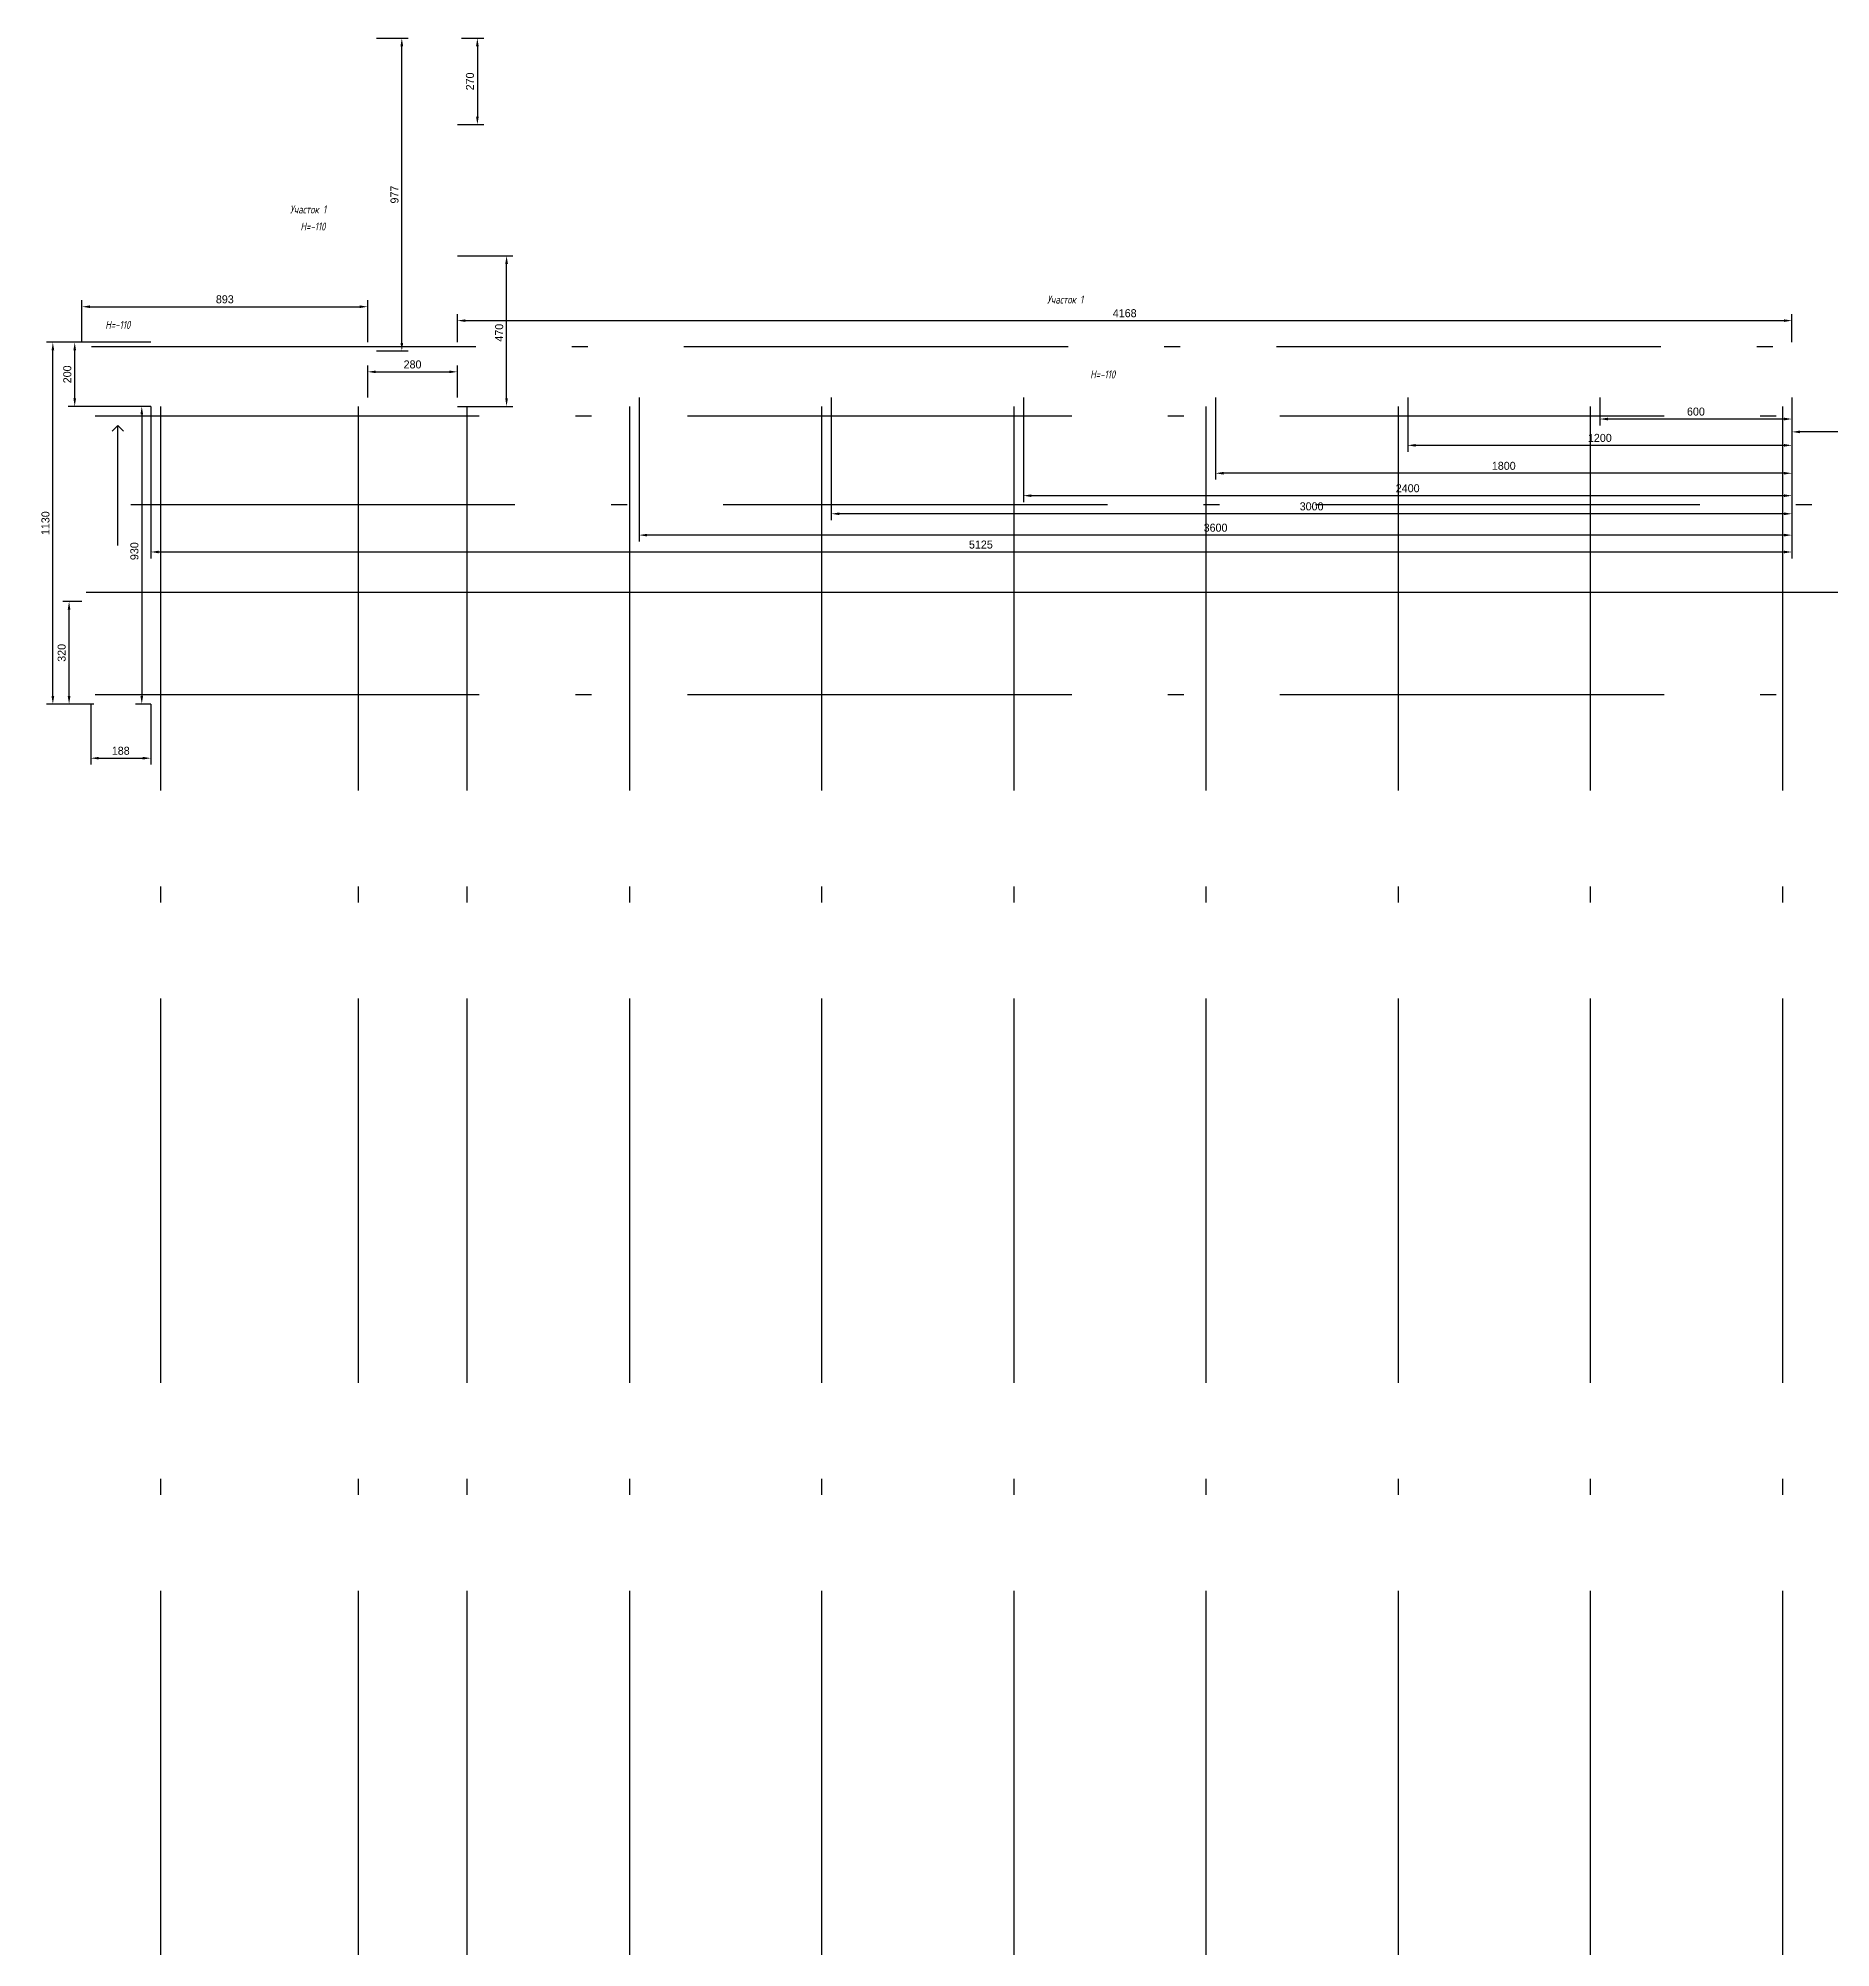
# Model space of a CAD drawing. Header units: millimetres. Extents: x -2864 to 34763, y -11990 to 22396.
# Drawn here: x 7550 to 13147, y 3705 to 9670 of the extents above; entities that cross this region are included whole.
import ezdxf
from ezdxf.enums import TextEntityAlignment as Align

# ---------------------------------------------------------------- set-up
doc = ezdxf.new("R2010")
doc.units = ezdxf.units.MM
doc.header["$PDMODE"] = 34
doc.header["$PDSIZE"] = 25
doc.linetypes.add('ACAD_ISO10W100', pattern=[18.5, 12, -3, 0.5, -3])
doc.layers.add('08 Размеры', color=7, linetype='Continuous')
doc.layers.add('100 noprint', color=1, linetype='Continuous', plot=False)
doc.styles.get("Standard").update_dxf_attribs({"font": 'Ubuntu-R.ttf'})
doc.styles.add('ГОСТ-ISOCPEUR', font='isocpeui.ttf', dxfattribs={"width": 0.8})
doc.dimstyles.new('ISO-25', dxfattribs={"dimtxt": 2.5, "dimasz": 2.5, "dimexe": 1.25, "dimexo": 0.625, "dimtad": 1, "dimtxsty": 'Standard', "dimcen": 2.5, "dimadec": 0, "dimazin": 0, "dimtfac": 1, "dimtmove": 0, "dimatfit": 3, "dimfxl": 1, "dimarcsym": 0})

# ---------------------------------------------------------------- blocks, each defined once
blk = doc.blocks.new('*D2299')
at = {"layer": '08 Размеры', "color": 0, "lineweight": -2}
for p, q in [((7713.7, 8720.1), (7575.5, 8720.1)), ((7595.5, 7615.1), (7595.5, 8695.1)), ((7696.2, 7590.1), (7575.5, 7590.1))]:
    blk.add_line(p, q, dxfattribs=at)
at = {"layer": '08 Размеры', "color": 0}
for points in [[(7599.7, 8695.1), (7591.4, 8695.1), (7595.5, 8720.1)], [(7591.4, 7615.1), (7599.7, 7615.1), (7595.5, 7590.1)]]:
    blk.add_solid(points, dxfattribs=at)
at = {"layer": 'Defpoints', "color": 0}
for p in [(7595.5, 8720.1), (7713.7, 8720.1), (7696.2, 7590.1)]:
    blk.add_point(p, dxfattribs=at)
at = {"layer": '08 Размеры', "color": 0, "insert": (7572.5, 8155.1), "char_height": 25, "attachment_point": 5, "rotation": 90}
blk.add_mtext('1130', dxfattribs=at)
blk = doc.blocks.new('*D2300')
at = {"layer": '08 Размеры', "color": 0, "lineweight": -2}
for p, q in [((7686.2, 8720.1), (7686.2, 8851.3)), ((7711.2, 8831.3), (8553.7, 8831.3)), ((8578.7, 8720.1), (8578.7, 8851.3))]:
    blk.add_line(p, q, dxfattribs=at)
at = {"layer": '08 Размеры', "color": 0}
for points in [[(7711.2, 8835.5), (7711.2, 8827.1), (7686.2, 8831.3)], [(8553.7, 8827.1), (8553.7, 8835.5), (8578.7, 8831.3)]]:
    blk.add_solid(points, dxfattribs=at)
at = {"layer": 'Defpoints', "color": 0}
for p in [(8578.7, 8831.3), (7686.2, 8720.1), (8578.7, 8720.1)]:
    blk.add_point(p, dxfattribs=at)
at = {"layer": '08 Размеры', "color": 0, "insert": (8132.5, 8854.4), "char_height": 25, "attachment_point": 5}
blk.add_mtext('893', dxfattribs=at)
blk = doc.blocks.new('*D2301')
at = {"layer": '08 Размеры', "color": 0, "lineweight": -2}
for p, q in [((7901.2, 8520.1), (7853.2, 8520.1)), ((7873.2, 8495.1), (7873.2, 7615.1)), ((7901.2, 7590.1), (7853.2, 7590.1))]:
    blk.add_line(p, q, dxfattribs=at)
at = {"layer": '08 Размеры', "color": 0}
for points in [[(7877.4, 8495.1), (7869.1, 8495.1), (7873.2, 8520.1)], [(7869.1, 7615.1), (7877.4, 7615.1), (7873.2, 7590.1)]]:
    blk.add_solid(points, dxfattribs=at)
at = {"layer": 'Defpoints', "color": 0}
for p in [(7901.2, 8520.1), (7873.2, 7590.1), (7901.2, 7590.1)]:
    blk.add_point(p, dxfattribs=at)
at = {"layer": '08 Размеры', "color": 0, "insert": (7850.2, 8067.7), "char_height": 25, "attachment_point": 5, "rotation": 90}
blk.add_mtext('930', dxfattribs=at)
blk = doc.blocks.new('*D2302')
at = {"layer": '08 Размеры', "color": 0, "lineweight": -2}
for p, q in [((7901.2, 8520.1), (7901.2, 8045.2)), ((13026.2, 8520.1), (13026.2, 8045.2)), ((7926.2, 8065.2), (13001.2, 8065.2))]:
    blk.add_line(p, q, dxfattribs=at)
at = {"layer": '08 Размеры', "color": 0}
for points in [[(7926.2, 8069.3), (7926.2, 8061), (7901.2, 8065.2)], [(13001.2, 8061), (13001.2, 8069.3), (13026.2, 8065.2)]]:
    blk.add_solid(points, dxfattribs=at)
at = {"layer": 'Defpoints', "color": 0}
for p in [(7901.2, 8520.1), (13026.2, 8520.1), (13026.2, 8065.2)]:
    blk.add_point(p, dxfattribs=at)
at = {"layer": '08 Размеры', "color": 0, "insert": (10493.4, 8088.2), "char_height": 25, "attachment_point": 5}
blk.add_mtext('5125', dxfattribs=at)
blk = doc.blocks.new('*D2303')
at = {"layer": '08 Размеры', "color": 0, "lineweight": -2}
for p, q in [((8605.7, 9670.1), (8705.2, 9670.1)), ((8685.2, 8718.1), (8685.2, 9645.1)), ((8605.7, 8693.1), (8705.2, 8693.1))]:
    blk.add_line(p, q, dxfattribs=at)
at = {"layer": '08 Размеры', "color": 0}
for points in [[(8689.4, 9645.1), (8681, 9645.1), (8685.2, 9670.1)], [(8681, 8718.1), (8689.4, 8718.1), (8685.2, 8693.1)]]:
    blk.add_solid(points, dxfattribs=at)
at = {"layer": 'Defpoints', "color": 0}
for p in [(8605.7, 9670.1), (8685.2, 9670.1), (8605.7, 8693.1)]:
    blk.add_point(p, dxfattribs=at)
at = {"layer": '08 Размеры', "color": 0, "insert": (8662.4, 9181.6), "char_height": 25, "attachment_point": 5, "rotation": 90}
blk.add_mtext('977', dxfattribs=at)
blk = doc.blocks.new('*D2304')
at = {"layer": '08 Размеры', "color": 0, "lineweight": -2}
for p, q in [((8858.7, 8720.1), (8858.7, 8807.9)), ((8883.7, 8787.9), (13001.2, 8787.9)), ((13026.2, 8720.1), (13026.2, 8807.9))]:
    blk.add_line(p, q, dxfattribs=at)
at = {"layer": '08 Размеры', "color": 0}
for points in [[(8883.7, 8792), (8883.7, 8783.7), (8858.7, 8787.9)], [(13001.2, 8783.7), (13001.2, 8792), (13026.2, 8787.9)]]:
    blk.add_solid(points, dxfattribs=at)
at = {"layer": 'Defpoints', "color": 0}
for p in [(13026.2, 8787.9), (8858.7, 8720.1), (13026.2, 8720.1)]:
    blk.add_point(p, dxfattribs=at)
at = {"layer": '08 Размеры', "color": 0, "insert": (10942.5, 8810.9), "char_height": 25, "attachment_point": 5}
blk.add_mtext('4168', dxfattribs=at)
blk = doc.blocks.new('*D2308')
at = {"layer": '08 Размеры', "color": 0, "lineweight": -2}
for p, q in [((7713.7, 7590.1), (7713.7, 7401)), ((7901.2, 7590.1), (7901.2, 7401)), ((7738.7, 7421), (7876.2, 7421))]:
    blk.add_line(p, q, dxfattribs=at)
at = {"layer": '08 Размеры', "color": 0}
for points in [[(7738.7, 7425.2), (7738.7, 7416.9), (7713.7, 7421)], [(7876.2, 7416.9), (7876.2, 7425.2), (7901.2, 7421)]]:
    blk.add_solid(points, dxfattribs=at)
at = {"layer": 'Defpoints', "color": 0}
for p in [(7713.7, 7590.1), (7901.2, 7590.1), (7901.2, 7421)]:
    blk.add_point(p, dxfattribs=at)
at = {"layer": '08 Размеры', "color": 0, "insert": (7807.5, 7444.1), "char_height": 25, "attachment_point": 5}
blk.add_mtext('188', dxfattribs=at)
blk = doc.blocks.new('*D2309')
at = {"layer": '08 Размеры', "color": 0, "lineweight": -2}
for p, q in [((7686.2, 7910.1), (7626.2, 7910.1)), ((7646.2, 7615.1), (7646.2, 7885.1)), ((7723.2, 7590.1), (7626.2, 7590.1))]:
    blk.add_line(p, q, dxfattribs=at)
at = {"layer": '08 Размеры', "color": 0}
for points in [[(7650.3, 7885.1), (7642, 7885.1), (7646.2, 7910.1)], [(7642, 7615.1), (7650.3, 7615.1), (7646.2, 7590.1)]]:
    blk.add_solid(points, dxfattribs=at)
at = {"layer": 'Defpoints', "color": 0}
for p in [(7646.2, 7910.1), (7686.2, 7910.1), (7723.2, 7590.1)]:
    blk.add_point(p, dxfattribs=at)
at = {"layer": '08 Размеры', "color": 0, "insert": (7623.1, 7750.1), "char_height": 25, "attachment_point": 5, "rotation": 90}
blk.add_mtext('320', dxfattribs=at)
blk = doc.blocks.new('*D2310')
at = {"layer": '08 Размеры', "color": 0, "lineweight": -2}
for p, q in [((7901.2, 8720.1), (7643.7, 8720.1)), ((7663.7, 8545.1), (7663.7, 8695.1)), ((7901.2, 8520.1), (7643.7, 8520.1))]:
    blk.add_line(p, q, dxfattribs=at)
at = {"layer": '08 Размеры', "color": 0}
for points in [[(7667.9, 8695.1), (7659.6, 8695.1), (7663.7, 8720.1)], [(7659.6, 8545.1), (7667.9, 8545.1), (7663.7, 8520.1)]]:
    blk.add_solid(points, dxfattribs=at)
at = {"layer": 'Defpoints', "color": 0}
for p in [(7663.7, 8720.1), (7901.2, 8720.1), (7901.2, 8520.1)]:
    blk.add_point(p, dxfattribs=at)
at = {"layer": '08 Размеры', "color": 0, "insert": (7640.7, 8620.1), "char_height": 25, "attachment_point": 5, "rotation": 90}
blk.add_mtext('200', dxfattribs=at)
blk = doc.blocks.new('*D2312')
at = {"layer": '08 Размеры', "color": 0, "lineweight": -2}
for p, q in [((8578.7, 8548.1), (8578.7, 8647.9)), ((8603.7, 8627.9), (8833.7, 8627.9)), ((8858.7, 8548.1), (8858.7, 8647.9))]:
    blk.add_line(p, q, dxfattribs=at)
at = {"layer": '08 Размеры', "color": 0}
for points in [[(8603.7, 8632), (8603.7, 8623.7), (8578.7, 8627.9)], [(8833.7, 8623.7), (8833.7, 8632), (8858.7, 8627.9)]]:
    blk.add_solid(points, dxfattribs=at)
at = {"layer": 'Defpoints', "color": 0}
for p in [(8858.7, 8627.9), (8578.7, 8548.1), (8858.7, 8548.1)]:
    blk.add_point(p, dxfattribs=at)
at = {"layer": '08 Размеры', "color": 0, "insert": (8718.7, 8650.9), "char_height": 25, "attachment_point": 5}
blk.add_mtext('280', dxfattribs=at)
blk = doc.blocks.new('*D2313')
at = {"layer": '08 Размеры', "color": 0, "lineweight": -2}
for p, q in [((13026.2, 8548.1), (13026.2, 8420.3)), ((14001.2, 8520.1), (14001.2, 8420.3)), ((13976.2, 8440.3), (13051.2, 8440.3))]:
    blk.add_line(p, q, dxfattribs=at)
at = {"layer": '08 Размеры', "color": 0}
for points in [[(13051.2, 8444.5), (13051.2, 8436.2), (13026.2, 8440.3)], [(13976.2, 8436.2), (13976.2, 8444.5), (14001.2, 8440.3)]]:
    blk.add_solid(points, dxfattribs=at)
at = {"layer": 'Defpoints', "color": 0}
for p in [(13026.2, 8548.1), (14001.2, 8520.1), (13026.2, 8440.3)]:
    blk.add_point(p, dxfattribs=at)
at = {"layer": '08 Размеры', "color": 0, "insert": (13513.7, 8463.4), "char_height": 25, "attachment_point": 5}
blk.add_mtext('975', dxfattribs=at)
blk = doc.blocks.new('*D2314')
at = {"layer": '08 Размеры', "color": 0, "lineweight": -2}
for p, q in [((12426.2, 8548.1), (12426.2, 8460.5)), ((13026.2, 8548.1), (13026.2, 8460.5)), ((13001.2, 8480.5), (12451.2, 8480.5))]:
    blk.add_line(p, q, dxfattribs=at)
at = {"layer": '08 Размеры', "color": 0}
for points in [[(12451.2, 8484.7), (12451.2, 8476.3), (12426.2, 8480.5)], [(13001.2, 8476.3), (13001.2, 8484.7), (13026.2, 8480.5)]]:
    blk.add_solid(points, dxfattribs=at)
at = {"layer": 'Defpoints', "color": 0}
for p in [(12426.2, 8548.1), (13026.2, 8548.1), (12426.2, 8480.5)]:
    blk.add_point(p, dxfattribs=at)
at = {"layer": '08 Размеры', "color": 0, "insert": (12726.2, 8503.6), "char_height": 25, "attachment_point": 5}
blk.add_mtext('600', dxfattribs=at)
blk = doc.blocks.new('*D2315')
at = {"layer": '08 Размеры', "color": 0, "lineweight": -2}
for p, q in [((11826.2, 8548.1), (11826.2, 8378.3)), ((13026.2, 8548.1), (13026.2, 8378.3)), ((13001.2, 8398.3), (11851.2, 8398.3))]:
    blk.add_line(p, q, dxfattribs=at)
at = {"layer": '08 Размеры', "color": 0}
for points in [[(11851.2, 8402.5), (11851.2, 8394.2), (11826.2, 8398.3)], [(13001.2, 8394.2), (13001.2, 8402.5), (13026.2, 8398.3)]]:
    blk.add_solid(points, dxfattribs=at)
at = {"layer": 'Defpoints', "color": 0}
for p in [(11826.2, 8548.1), (13026.2, 8548.1), (11826.2, 8398.3)]:
    blk.add_point(p, dxfattribs=at)
at = {"layer": '08 Размеры', "color": 0, "insert": (12426.2, 8421.4), "char_height": 25, "attachment_point": 5}
blk.add_mtext('1200', dxfattribs=at)
blk = doc.blocks.new('*D2316')
at = {"layer": '08 Размеры', "color": 0, "lineweight": -2}
for p, q in [((11226.2, 8548.1), (11226.2, 8291.1)), ((13026.2, 8548.1), (13026.2, 8291.1)), ((13001.2, 8311.1), (11251.2, 8311.1))]:
    blk.add_line(p, q, dxfattribs=at)
at = {"layer": '08 Размеры', "color": 0}
for points in [[(11251.2, 8315.3), (11251.2, 8307), (11226.2, 8311.1)], [(13001.2, 8307), (13001.2, 8315.3), (13026.2, 8311.1)]]:
    blk.add_solid(points, dxfattribs=at)
at = {"layer": 'Defpoints', "color": 0}
for p in [(11226.2, 8548.1), (13026.2, 8548.1), (11226.2, 8311.1)]:
    blk.add_point(p, dxfattribs=at)
at = {"layer": '08 Размеры', "color": 0, "insert": (12126.2, 8334.2), "char_height": 25, "attachment_point": 5}
blk.add_mtext('1800', dxfattribs=at)
blk = doc.blocks.new('*D2317')
at = {"layer": '08 Размеры', "color": 0, "lineweight": -2}
for p, q in [((10626.2, 8548.1), (10626.2, 8221.1)), ((13026.2, 8548.1), (13026.2, 8221.1)), ((13001.2, 8241.1), (10651.2, 8241.1))]:
    blk.add_line(p, q, dxfattribs=at)
at = {"layer": '08 Размеры', "color": 0}
for points in [[(10651.2, 8245.2), (10651.2, 8236.9), (10626.2, 8241.1)], [(13001.2, 8236.9), (13001.2, 8245.2), (13026.2, 8241.1)]]:
    blk.add_solid(points, dxfattribs=at)
at = {"layer": 'Defpoints', "color": 0}
for p in [(10626.2, 8548.1), (13026.2, 8548.1), (10626.2, 8241.1)]:
    blk.add_point(p, dxfattribs=at)
at = {"layer": '08 Размеры', "color": 0, "insert": (11826.2, 8264.1), "char_height": 25, "attachment_point": 5}
blk.add_mtext('2400', dxfattribs=at)
blk = doc.blocks.new('*D2318')
at = {"layer": '08 Размеры', "color": 0, "lineweight": -2}
for p, q in [((10026.2, 8548.1), (10026.2, 8164.6)), ((13026.2, 8548.1), (13026.2, 8164.6)), ((13001.2, 8184.6), (10051.2, 8184.6))]:
    blk.add_line(p, q, dxfattribs=at)
at = {"layer": '08 Размеры', "color": 0}
for points in [[(10051.2, 8188.7), (10051.2, 8180.4), (10026.2, 8184.6)], [(13001.2, 8180.4), (13001.2, 8188.7), (13026.2, 8184.6)]]:
    blk.add_solid(points, dxfattribs=at)
at = {"layer": 'Defpoints', "color": 0}
for p in [(10026.2, 8548.1), (13026.2, 8548.1), (10026.2, 8184.6)]:
    blk.add_point(p, dxfattribs=at)
at = {"layer": '08 Размеры', "color": 0, "insert": (11526.2, 8207.6), "char_height": 25, "attachment_point": 5}
blk.add_mtext('3000', dxfattribs=at)
blk = doc.blocks.new('*D2319')
at = {"layer": '08 Размеры', "color": 0, "lineweight": -2}
for p, q in [((9426.2, 8548.1), (9426.2, 8097.9)), ((13026.2, 8548.1), (13026.2, 8097.9)), ((13001.2, 8117.9), (9451.2, 8117.9))]:
    blk.add_line(p, q, dxfattribs=at)
at = {"layer": '08 Размеры', "color": 0}
for points in [[(9451.2, 8122), (9451.2, 8113.7), (9426.2, 8117.9)], [(13001.2, 8113.7), (13001.2, 8122), (13026.2, 8117.9)]]:
    blk.add_solid(points, dxfattribs=at)
at = {"layer": 'Defpoints', "color": 0}
for p in [(9426.2, 8548.1), (13026.2, 8548.1), (9426.2, 8117.9)]:
    blk.add_point(p, dxfattribs=at)
at = {"layer": '08 Размеры', "color": 0, "insert": (11226.2, 8140.9), "char_height": 25, "attachment_point": 5}
blk.add_mtext('3600', dxfattribs=at)
blk = doc.blocks.new('*D2320')
at = {"layer": '08 Размеры', "color": 0, "lineweight": -2}
for p, q in [((8871.2, 9670.1), (8941.1, 9670.1)), ((8921.1, 9645.1), (8921.1, 9425.1)), ((8858.7, 9400.1), (8941.1, 9400.1))]:
    blk.add_line(p, q, dxfattribs=at)
at = {"layer": '08 Размеры', "color": 0}
for points in [[(8925.3, 9645.1), (8917, 9645.1), (8921.1, 9670.1)], [(8917, 9425.1), (8925.3, 9425.1), (8921.1, 9400.1)]]:
    blk.add_solid(points, dxfattribs=at)
at = {"layer": 'Defpoints', "color": 0}
for p in [(8871.2, 9670.1), (8858.7, 9400.1), (8921.1, 9400.1)]:
    blk.add_point(p, dxfattribs=at)
at = {"layer": '08 Размеры', "color": 0, "insert": (8898.1, 9535.1), "char_height": 25, "attachment_point": 5, "rotation": 90}
blk.add_mtext('270', dxfattribs=at)
blk = doc.blocks.new('*D2321')
at = {"layer": '08 Размеры', "color": 0, "lineweight": -2}
for p, q in [((8858.7, 8990.1), (9032.3, 8990.1)), ((9012.3, 8545.1), (9012.3, 8965.1)), ((8858.7, 8520.1), (9032.3, 8520.1))]:
    blk.add_line(p, q, dxfattribs=at)
at = {"layer": '08 Размеры', "color": 0}
for points in [[(9016.5, 8965.1), (9008.2, 8965.1), (9012.3, 8990.1)], [(9008.2, 8545.1), (9016.5, 8545.1), (9012.3, 8520.1)]]:
    blk.add_solid(points, dxfattribs=at)
at = {"layer": 'Defpoints', "color": 0}
for p in [(8858.7, 8990.1), (9012.3, 8990.1), (8858.7, 8520.1)]:
    blk.add_point(p, dxfattribs=at)
at = {"layer": '08 Размеры', "color": 0, "insert": (8989.3, 8750.1), "char_height": 25, "attachment_point": 5, "rotation": 90}
blk.add_mtext('470', dxfattribs=at)

msp = doc.modelspace()

# ---------------------------------------------------------------- linework, layer by layer
at = {"layer": '08 Размеры'}
for p, q in [((7798.2, 8460.1), (7780.6, 8442.4)), ((7798.2, 8085.1), (7798.2, 8460.1)), ((7798.2, 8460.1), (7815.9, 8442.4))]:
    msp.add_line(p, q, dxfattribs=at)
at = {"layer": '100 noprint', "color": 1, "linetype": 'ACAD_ISO10W100', "lineweight": -2, "ltscale": 100, "flags": 128}
for points in [[(7716.2, 8706.6), (18975.4, 8706.6), (18975.4, 3883.3)], [(7727.2, 8490.1), (19191.9, 8490.1), (19191.9, 3910.3)], [(19469.5, 3843.5), (19469.5, 8212.6), (7713.7, 8212.6)], [(7727.2, 7620.1), (20061.9, 7620.1), (20061.9, 3840.3)]]:
    msp.add_lwpolyline(points, dxfattribs=at)
at = {"layer": '100 noprint', "color": 1, "linetype": 'ACAD_ISO10W100', "lineweight": -2, "ltscale": 100}
for points in [[(12996.2, 8520.1), (12996.2, -4759.4, -1), (544, -4759.4)], [(12396.2, 8520.1), (12396.2, -4759.4, -1), (1144, -4759.4)], [(11796.2, 8520.1), (11796.2, -4759.4, -1), (1744, -4759.4)], [(11196.2, 8520.1), (11196.2, -4759.4, -1), (2344, -4759.4)], [(10596.2, 8520.1), (10596.2, -4759.4, -1), (2944, -4759.4)], [(9996.2, 8520.1), (9996.2, -4759.4, -1), (3544, -4759.4)], [(9396.2, 8520.1), (9396.2, -4759.4, -1), (4144, -4759.4)], [(8888.7, 8520.1), (8888.7, -4759.4, -1), (4651.5, -4759.4)], [(8548.7, 8520.1), (8548.7, -4759.4, -1), (4991.5, -4759.4)], [(7931.2, 8520.1), (7931.2, -4759.4, -1), (5609, -4759.4)]]:
    msp.add_lwpolyline(points, format="xyb", dxfattribs=at)
at = {"layer": '100 noprint', "color": 1, "lineweight": -2}
msp.add_lwpolyline([(7699.7, 7940.1), (19741.9, 7940.1), (19741.9, 3813.3)], dxfattribs=at)

# ---------------------------------------------------------------- texts
at = {"layer": '08 Размеры', "style": 'ГОСТ-ISOCPEUR', "width": 0.8}
for s, p in [('Участок 1', (8392.4, 9135.2)), ('H=-110', (8408, 9081.9)), ('Участок 1', (10756.5, 8853.8)), ('H=-110', (7798.5, 8774.5)), ('H=-110', (10874, 8619.8))]:
    msp.add_text(s, height=25, dxfattribs=at).set_placement(p, align=Align.MIDDLE)

# ---------------------------------------------------------------- dimensions: what is measured, and where the dimension line sits
at = {"layer": '08 Размеры', "color": 5}
for base, p1, p2, picture, middle in [((8685.2, 9670.1), (8605.7, 8693.1), (8605.7, 9670.1), '*D2303', (8662.4, 9181.6)), ((7595.5, 8720.1), (7696.2, 7590.1), (7713.7, 8720.1), '*D2299', (7572.5, 8155.1))]:
    dim = msp.add_linear_dim(base=base, p1=p1, p2=p2, angle=90, dimstyle='ISO-25', override={"dimtxt": 25, "dimasz": 25, "dimexe": 20, "dimexo": 0, "dimgap": 10, "dimdec": 0}, dxfattribs=at)
    dim.commit()
    dim.dimension.update_dxf_attribs({"geometry": picture, "text_midpoint": middle})
at = {"layer": '08 Размеры'}
for base, p1, p2, picture, middle in [((8921.1, 9400.1), (8871.2, 9670.1), (8858.7, 9400.1), '*D2320', (8898.1, 9535.1)), ((7646.2, 7910.1), (7723.2, 7590.1), (7686.2, 7910.1), '*D2309', (7623.1, 7750.1))]:
    dim = msp.add_linear_dim(base=base, p1=p1, p2=p2, angle=90, dimstyle='ISO-25', override={"dimtxt": 25, "dimasz": 25, "dimexe": 20, "dimexo": 0, "dimgap": 10, "dimdec": 0}, dxfattribs=at)
    dim.commit()
    dim.dimension.update_dxf_attribs({"geometry": picture, "text_midpoint": middle})
for base, p1, p2, picture, middle in [((9012.3, 8990.1), (8858.7, 8520.1), (8858.7, 8990.1), '*D2321', (9012.3, 8750.1)), ((7663.7, 8720.1), (7901.2, 8520.1), (7901.2, 8720.1), '*D2310', (7663.7, 8620.1))]:
    dim = msp.add_linear_dim(base=base, p1=p1, p2=p2, angle=90, dimstyle='ISO-25', override={"dimtxt": 25, "dimasz": 25, "dimexe": 20, "dimexo": 0, "dimgap": 10, "dimdec": 0}, dxfattribs=at)
    dim.commit()
    dim.dimension.update_dxf_attribs({"geometry": picture, "text_midpoint": middle, "dimtype": 160})
at = {"layer": '08 Размеры', "color": 5}
for base, p1, p2, picture, middle in [((8578.7344026, 8831.2957741), (7686.2344026, 8720.1152621), (8578.7344026, 8720.1152621), '*D2300', (8132.4844026, 8854.3549371)), ((13026.2344026, 8787.8592643), (8858.7344026, 8720.1152621), (13026.2344026, 8720.1152621), '*D2304', (10942.4844026, 8810.9184273))]:
    dim = msp.add_linear_dim(base=base, p1=p1, p2=p2, dimstyle='ISO-25', override={"dimtxt": 25, "dimasz": 25, "dimexe": 20, "dimexo": 0, "dimgap": 10, "dimdec": 0}, dxfattribs=at)
    dim.commit()
    dim.dimension.update_dxf_attribs({"geometry": picture, "text_midpoint": middle})
at = {"layer": '08 Размеры'}
for base, p1, p2, picture, middle in [((8858.7, 8627.9), (8578.7, 8548.1), (8858.7, 8548.1), '*D2312', (8718.7, 8650.9)), ((11826.2, 8398.3), (13026.2, 8548.1), (11826.2, 8548.1), '*D2315', (12426.2, 8421.4)), ((12426.2, 8480.5), (13026.2, 8548.1), (12426.2, 8548.1), '*D2314', (12726.2, 8503.6)), ((13026.2, 8440.3), (14001.2, 8520.1), (13026.2, 8548.1), '*D2313', (13513.7, 8463.4)), ((7901.2344026, 7421.034393), (7713.7344026, 7590.1152621), (7901.2344026, 7590.1152621), '*D2308', (7807.4844026, 7444.0935561))]:
    dim = msp.add_linear_dim(base=base, p1=p1, p2=p2, dimstyle='ISO-25', override={"dimtxt": 25, "dimasz": 25, "dimexe": 20, "dimexo": 0, "dimgap": 10, "dimdec": 0}, dxfattribs=at)
    dim.commit()
    dim.dimension.update_dxf_attribs({"geometry": picture, "text_midpoint": middle})
for base, p2, picture, middle in [((9426.2, 8117.9), (9426.2, 8548.1), '*D2319', (11226.2, 8117.9)), ((10026.2, 8184.6), (10026.2, 8548.1), '*D2318', (11526.2, 8184.6)), ((10626.2, 8241.1), (10626.2, 8548.1), '*D2317', (11826.2, 8241.1)), ((11226.2, 8311.1, 45.9), (11226.2, 8548.1), '*D2316', (12126.2, 8311.1, 45.9))]:
    dim = msp.add_linear_dim(base=base, p1=(13026.2, 8548.1), p2=p2, dimstyle='ISO-25', override={"dimtxt": 25, "dimasz": 25, "dimexe": 20, "dimexo": 0, "dimgap": 10, "dimdec": 0}, dxfattribs=at)
    dim.commit()
    dim.dimension.update_dxf_attribs({"geometry": picture, "text_midpoint": middle, "dimtype": 160})
at = {"layer": '08 Размеры', "color": 5}
dim = msp.add_linear_dim(base=(7873.2, 7590.1), p1=(7901.2, 8520.1), p2=(7901.2, 7590.1), angle=90, dimstyle='ISO-25', override={"dimtxt": 25, "dimasz": 25, "dimexe": 20, "dimexo": 0, "dimgap": 10, "dimdec": 0}, dxfattribs=at)
dim.commit()
dim.dimension.update_dxf_attribs({"geometry": '*D2301', "text_midpoint": (7873.2, 8067.7), "dimtype": 160})
dim = msp.add_linear_dim(base=(13026.2, 8065.2), p1=(7901.2, 8520.1), p2=(13026.2, 8520.1), dimstyle='ISO-25', override={"dimtxt": 25, "dimasz": 25, "dimexe": 20, "dimexo": 0, "dimgap": 10, "dimdec": 0}, dxfattribs=at)
dim.commit()
dim.dimension.update_dxf_attribs({"geometry": '*D2302', "text_midpoint": (10493.4, 8065.2), "dimtype": 160})

doc.saveas('drawing.dxf')
